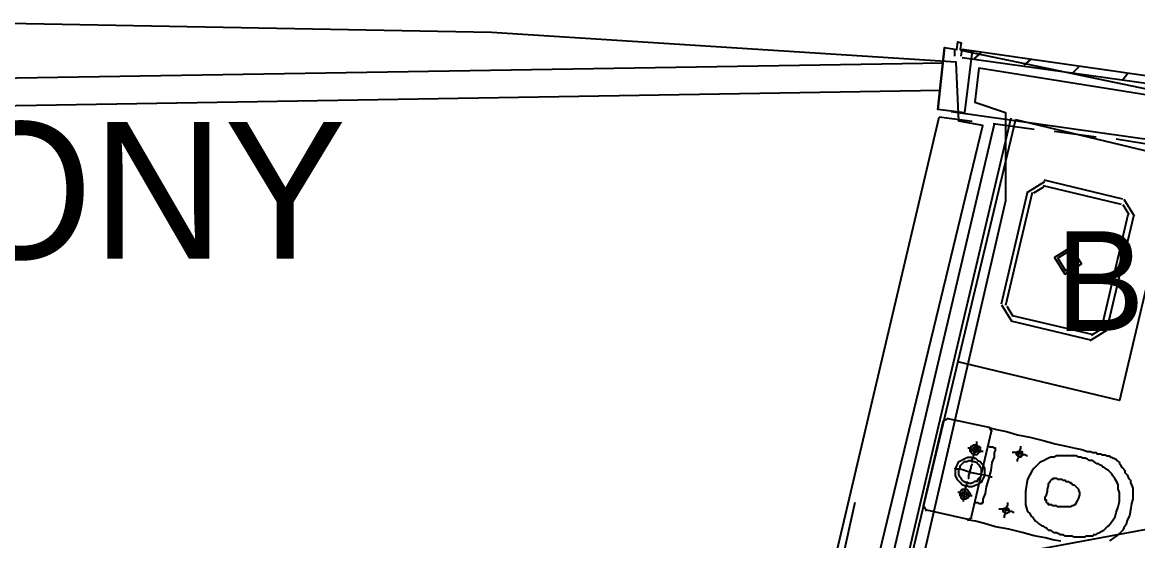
# Model space of a CAD drawing. Header units: feet. Extents: x -84 to 198, y -22 to 181.
# Drawn here: x 91.27 to 104.71, y 153.65 to 159.89 of the extents above; entities that cross this region are included whole.
import ezdxf
from ezdxf.enums import TextEntityAlignment as Align

# ---------------------------------------------------------------- set-up
doc = ezdxf.new("R2010")
doc.units = ezdxf.units.FT
for name, color, linetype in [('A-AREA-UNIDAD', 30, 'CONTINUOUS'), ('A-LINEA', 7, 'CONTINUOUS'), ('A-NOMBRE-ESPACIO', 2, 'CONTINUOUS'), ('A-TEXTO-PDF', 3, 'CONTINUOUS')]:
    doc.layers.add(name, color=color, linetype=linetype)

msp = doc.modelspace()

# ---------------------------------------------------------------- linework, layer by layer
at = {"layer": 'A-AREA-UNIDAD'}
for points in [[(85.28, 129.1733), (88.512, 142.8089), (89.568, 142.8089), (95.488, 141.3689), (97.728, 141.1378), (98.528, 144.4089), (98.48, 145.6533), (98.752, 147.2889), (98.96, 147.6622), (99.28, 147.6622), (99.44, 148.2489), (99.968, 148.2489), (99.84, 148.3733), (100.512, 151.2178), (100.672, 151.3778), (101.28, 151.2533), (101.28, 152.1778), (102.848, 158.6489), (102.56, 158.7022), (102.528, 159.4133), (96.928, 159.7689), (90.24, 159.8933), (85.152, 159.6622), (78.432, 159.0222)], [(114.528, 157.1378), (110.368, 158.1333), (102.8, 159.3422), (102.752, 158.9333), (103.12, 158.8089), (103.12, 157.7422), (102.048, 153.1022), (101.76, 153.0489), (101.36, 151.3778), (102.88, 150.9689), (102.88, 149.7778), (102.592, 149.7422), (102.592, 148.3733), (102.32, 147.5733), (101.28, 147.5733), (100.288, 147.8222), (98.4, 139.8222), (96.72, 139.8933), (96.672, 140.1422), (89.28, 141.9022), (86.192, 128.9244)]]:
    msp.add_lwpolyline(points, dxfattribs=at)
at = {"layer": 'A-LINEA'}
for p, q in [((102.5067, 159.5644), (102.5067, 159.4844)), ((117.9592, 156.3547), (102.5812, 159.5525)), ((102.5867, 159.4844), (102.6, 159.5644)), ((102.3739, 159.4025), (78.6604, 159.0137)), ((102.7467, 159.4578), (102.8267, 159.5244)), ((103.3467, 159.3778), (103.4267, 159.4444)), ((103.9333, 159.2844), (104.0133, 159.3644)), ((104.5333, 159.2044), (104.6, 159.2844)), ((102.3354, 159.0714), (78.7097, 158.6841)), ((100.5867, 151.4044), (102.32, 158.7511)), ((100.5867, 151.4044), (102.32, 158.7511)), ((103.1867, 158.7378), (101.8533, 153.0844)), ((102.72, 158.6978), (102.32, 158.7511)), ((101.24, 151.2578), (102.9867, 158.6711)), ((101.24, 151.2578), (102.9867, 158.6711)), ((103.24, 158.7244), (101.9067, 153.1244)), ((103.4667, 158.6044), (102.9733, 158.6711)), ((104.2133, 158.5111), (103.7067, 158.5778)), ((104.9467, 158.4044), (104.4533, 158.4844)), ((103.5917, 157.9733), (103.3911, 157.8495)), ((104.52, 157.6978), (103.5733, 157.9244)), ((104.5333, 157.7644), (103.5867, 157.9911)), ((103.3867, 157.8578), (103.0667, 156.4978)), ((103.44, 157.8444), (103.12, 156.4844)), ((103.5764, 157.9084), (103.456, 157.8341)), ((104.6106, 157.5748), (104.5364, 157.6951)), ((104.6755, 157.5594), (104.5517, 157.76)), ((104.28, 156.2178), (104.6, 157.5778)), ((104.3467, 156.2044), (104.6667, 157.5644)), ((103.0711, 156.4895), (103.195, 156.2889)), ((103.136, 156.4741), (103.2103, 156.3538)), ((103.2, 156.3644), (104.16, 156.1378)), ((118.2654, 156.262), (36.6895, 141.2395)), ((118.2654, 156.262), (36.6895, 141.2395)), ((103.1867, 156.2978), (104.1467, 156.0711)), ((104.1416, 156.0623), (104.3422, 156.1861)), ((104.157, 156.1271), (104.2773, 156.2014)), ((102.1333, 154.0711), (102.3733, 155.0978)), ((102.4307, 155.1232), (102.3746, 155.0885)), ((102.4267, 155.1244), (102.92, 155.0178)), ((102.9467, 154.9644), (102.7067, 153.9378)), ((102.9587, 154.9604), (102.9241, 155.0165)), ((101.3067, 154.1111), (101.1467, 153.4044)), ((102.1346, 154.0619), (102.1693, 154.0057)), ((102.6533, 153.9111), (102.1733, 154.0178)), ((102.6626, 153.899), (102.7187, 153.9337))]:
    msp.add_line(p, q, dxfattribs=at)
for points in [[(102.3867, 159.5911), (102.5333, 159.5644), (102.5467, 159.6578), (102.5867, 159.6444), (102.5733, 159.5644), (102.72, 159.5511), (102.6267, 158.8044), (102.3067, 158.8444), (102.3867, 159.5911), (102.3067, 158.8444)], [(102.6, 159.4711), (106.4267, 158.9378), (106.44, 159.0178), (102.6, 159.5644)], [(102.4667, 158.8178), (106.36, 158.2711), (110.0133, 157.5911)], [(103.24, 158.7244), (105.1867, 158.2578), (104.4933, 155.3378), (102.5467, 155.8044)], [(103.835, 156.8623), (104.0355, 156.9861), (103.9117, 157.1866), (103.7111, 157.0628), (103.835, 156.8623)], [(103.8442, 156.9012), (103.9966, 156.9953), (103.9025, 157.1477), (103.7501, 157.0536), (103.8442, 156.9012)], [(102.92, 155.0178), (102.9467, 155.0044), (103.0133, 154.9911), (103.1333, 154.9644), (103.2667, 154.9244), (103.4133, 154.8978), (103.5733, 154.8578), (103.72, 154.8178), (103.8533, 154.7911), (103.96, 154.7644), (104.04, 154.7511), (104.1067, 154.7244), (104.1467, 154.7244), (104.1733, 154.7111), (104.1867, 154.7111), (104.2, 154.7111), (104.2133, 154.7111), (104.2267, 154.6978), (104.24, 154.6978), (104.2533, 154.6978), (104.2667, 154.6978), (104.28, 154.6844), (104.2933, 154.6844), (104.3067, 154.6844), (104.32, 154.6844), (104.3467, 154.6711), (104.36, 154.6711), (104.3733, 154.6711), (104.3867, 154.6578), (104.4, 154.6578), (104.4133, 154.6444), (104.4267, 154.6444), (104.44, 154.6311), (104.4533, 154.6311), (104.4667, 154.6178), (104.48, 154.6044), (104.4933, 154.5911), (104.4933, 154.5778), (104.5067, 154.5644), (104.52, 154.5378), (104.5333, 154.5244), (104.5467, 154.5111), (104.56, 154.4978), (104.56, 154.4711), (104.5733, 154.4578), (104.5867, 154.4444), (104.6, 154.4178), (104.6133, 154.3911), (104.6267, 154.3778), (104.6267, 154.3511), (104.64, 154.3244), (104.6533, 154.2844), (104.6533, 154.2578), (104.6533, 154.2044), (104.6533, 154.1511), (104.64, 154.0978), (104.6267, 154.0178), (104.6133, 153.9511), (104.5867, 153.8978), (104.5733, 153.8444), (104.5467, 153.8044), (104.5333, 153.7778), (104.5067, 153.7511), (104.48, 153.7244), (104.4667, 153.7111), (104.44, 153.6978), (104.4267, 153.6844), (104.4, 153.6711), (104.3867, 153.6578), (104.3733, 153.6444)], [(102.72, 154.6178), (102.72, 154.6311), (102.7333, 154.6444), (102.7333, 154.6711), (102.7467, 154.7111), (102.76, 154.7511), (102.76, 154.7911), (102.7733, 154.8178), (102.7733, 154.8311), (102.7733, 154.8444)], [(102.8533, 154.7244), (102.84, 154.7244), (102.8267, 154.7244), (102.8, 154.7378), (102.7733, 154.7378), (102.7467, 154.7511), (102.72, 154.7511), (102.6933, 154.7644), (102.68, 154.7644), (102.6667, 154.7644)], [(102.8133, 154.7378), (102.8133, 154.7244), (102.8, 154.7111), (102.7867, 154.6978), (102.7733, 154.6844), (102.76, 154.6844), (102.7467, 154.6844), (102.7333, 154.6978), (102.72, 154.6978), (102.7067, 154.7111), (102.7067, 154.7244), (102.6933, 154.7244), (102.6933, 154.7378), (102.6933, 154.7511), (102.6933, 154.7644), (102.7067, 154.7778), (102.7067, 154.7911), (102.72, 154.7911), (102.7333, 154.8044), (102.7467, 154.8044), (102.76, 154.8044), (102.7733, 154.8044), (102.7867, 154.7911), (102.8, 154.7911), (102.8, 154.7778), (102.8133, 154.7778), (102.8133, 154.7644), (102.8133, 154.7511), (102.8133, 154.7378)], [(102.7867, 154.7378), (102.7867, 154.7244), (102.7733, 154.7244), (102.76, 154.7111), (102.7467, 154.7111), (102.7467, 154.7244), (102.7333, 154.7244), (102.7333, 154.7378), (102.72, 154.7378), (102.72, 154.7511), (102.7333, 154.7644), (102.7333, 154.7778), (102.7467, 154.7778), (102.76, 154.7778), (102.7733, 154.7778), (102.7733, 154.7644), (102.7867, 154.7644), (102.7867, 154.7511), (102.7867, 154.7378)], [(102.7467, 154.1111), (102.76, 154.1111), (102.7733, 154.1111), (102.7867, 154.1111), (102.8, 154.0978), (102.8133, 154.0978), (102.8267, 154.0978), (102.84, 154.0978), (102.84, 154.1111), (102.8533, 154.1111), (102.8533, 154.1244), (102.8533, 154.1511), (102.88, 154.2178), (102.8933, 154.2978), (102.92, 154.3911), (102.9467, 154.4978), (102.96, 154.5911), (102.9867, 154.6578), (102.9867, 154.7111), (103, 154.7378), (103, 154.7511), (103, 154.7644), (102.9867, 154.7644), (102.9733, 154.7778), (102.96, 154.7778), (102.9467, 154.7778), (102.9333, 154.7778), (102.92, 154.7911), (102.9067, 154.7911)], [(103.3867, 154.6711), (103.3733, 154.6711), (103.36, 154.6844), (103.3333, 154.6844), (103.3067, 154.6978), (103.28, 154.6978), (103.2533, 154.7111), (103.2267, 154.7111), (103.2133, 154.7111), (103.2, 154.7111)], [(103.32, 154.6844), (103.32, 154.6711), (103.3067, 154.6711), (103.3067, 154.6578), (103.2933, 154.6578), (103.28, 154.6578), (103.2667, 154.6711), (103.2533, 154.6844), (103.2533, 154.6978), (103.2533, 154.7111), (103.2667, 154.7244), (103.28, 154.7244), (103.2933, 154.7244), (103.3067, 154.7244), (103.32, 154.7244), (103.32, 154.7111), (103.32, 154.6978), (103.32, 154.6844)], [(103.2667, 154.6044), (103.2667, 154.6178), (103.2667, 154.6311), (103.28, 154.6578), (103.28, 154.6844), (103.2933, 154.7111), (103.2933, 154.7378), (103.3067, 154.7644), (103.3067, 154.7911)], [(102.8667, 154.4311), (102.8533, 154.4044), (102.84, 154.3778), (102.8267, 154.3511), (102.8, 154.3378), (102.7733, 154.3244), (102.7467, 154.3111), (102.72, 154.2978), (102.68, 154.2978), (102.6533, 154.3111), (102.6267, 154.3111), (102.6, 154.3244), (102.5733, 154.3511), (102.5467, 154.3778), (102.5333, 154.4044), (102.52, 154.4311), (102.52, 154.4578), (102.52, 154.4844), (102.52, 154.5111), (102.5333, 154.5511), (102.5467, 154.5778), (102.56, 154.6044), (102.5867, 154.6178), (102.6133, 154.6311), (102.64, 154.6444), (102.6667, 154.6578), (102.7067, 154.6578), (102.7333, 154.6444), (102.76, 154.6444), (102.7867, 154.6178), (102.8133, 154.6044), (102.84, 154.5778), (102.8533, 154.5511), (102.8667, 154.5244), (102.8667, 154.4978), (102.8667, 154.4711), (102.8667, 154.4311)], [(102.8267, 154.4444), (102.8133, 154.4178), (102.8, 154.4044), (102.7867, 154.3911), (102.7733, 154.3644), (102.7467, 154.3644), (102.7333, 154.3511), (102.7067, 154.3378), (102.68, 154.3378), (102.6667, 154.3511), (102.64, 154.3511), (102.6133, 154.3644), (102.6, 154.3778), (102.5867, 154.4044), (102.5733, 154.4178), (102.56, 154.4444), (102.56, 154.4578), (102.56, 154.4844), (102.56, 154.5111), (102.5733, 154.5378), (102.5733, 154.5511), (102.6, 154.5778), (102.6133, 154.5911), (102.6267, 154.6044), (102.6533, 154.6044), (102.68, 154.6178), (102.6933, 154.6178), (102.72, 154.6044), (102.7467, 154.6044), (102.7733, 154.5911), (102.7867, 154.5778), (102.8, 154.5644), (102.8133, 154.5378), (102.8267, 154.5244), (102.8267, 154.4978), (102.8267, 154.4711), (102.8267, 154.4444)], [(102.6667, 154.4044), (102.68, 154.4044), (102.68, 154.4178), (102.68, 154.4444), (102.6933, 154.4711), (102.6933, 154.4978), (102.7067, 154.5244), (102.7067, 154.5511), (102.72, 154.5644), (102.72, 154.5778)], [(103.3733, 154.3244), (103.36, 154.2444), (103.36, 154.1911), (103.36, 154.1378), (103.36, 154.0844), (103.3733, 154.0444), (103.3867, 154.0044), (103.4133, 153.9778), (103.4267, 153.9511), (103.4533, 153.9244), (103.4667, 153.9111), (103.48, 153.8844), (103.5067, 153.8711), (103.52, 153.8578), (103.5333, 153.8444), (103.56, 153.8311), (103.5733, 153.8311), (103.5867, 153.8178), (103.6133, 153.8044), (103.6267, 153.7911), (103.64, 153.7778), (103.6667, 153.7778), (103.68, 153.7644), (103.7067, 153.7511), (103.7333, 153.7511), (103.76, 153.7378), (103.7733, 153.7244), (103.8133, 153.7244), (103.84, 153.7111), (103.8667, 153.7111), (103.8933, 153.7111), (103.92, 153.7111), (103.9467, 153.6978), (103.9733, 153.6978), (103.9867, 153.6978), (104.0133, 153.6978), (104.04, 153.6978), (104.0533, 153.6978), (104.08, 153.6978), (104.0933, 153.7111), (104.1067, 153.7111), (104.1333, 153.7111), (104.1467, 153.7111), (104.1733, 153.7111), (104.1867, 153.7244), (104.2133, 153.7244), (104.2267, 153.7378), (104.2533, 153.7511), (104.28, 153.7644), (104.3067, 153.7778), (104.3333, 153.8044), (104.36, 153.8311), (104.3867, 153.8578), (104.4133, 153.8978), (104.44, 153.9378), (104.4533, 153.9911), (104.48, 154.0578), (104.4933, 154.1244), (104.4933, 154.1778), (104.4933, 154.2311), (104.48, 154.2711), (104.48, 154.3244), (104.4667, 154.3511), (104.44, 154.3911), (104.4267, 154.4178), (104.4133, 154.4311), (104.4, 154.4578), (104.3867, 154.4711), (104.3733, 154.4844), (104.36, 154.4978), (104.3333, 154.5111), (104.32, 154.5244), (104.3067, 154.5378), (104.2933, 154.5378), (104.28, 154.5511), (104.2533, 154.5644), (104.24, 154.5778), (104.2267, 154.5778), (104.2, 154.5911), (104.1867, 154.6044), (104.16, 154.6178), (104.1333, 154.6178), (104.1067, 154.6311), (104.08, 154.6444), (104.0533, 154.6444), (104.0267, 154.6578), (104, 154.6578), (103.9733, 154.6711), (103.9467, 154.6711), (103.92, 154.6711), (103.8933, 154.6711), (103.88, 154.6711), (103.8533, 154.6711), (103.84, 154.6711), (103.8133, 154.6711), (103.7867, 154.6711), (103.7733, 154.6711), (103.7467, 154.6711), (103.7333, 154.6711), (103.7067, 154.6578), (103.6933, 154.6578), (103.6667, 154.6578), (103.64, 154.6444), (103.6133, 154.6311), (103.5867, 154.6178), (103.56, 154.6044), (103.5333, 154.5911), (103.5067, 154.5644), (103.4667, 154.5244), (103.44, 154.4978), (103.4133, 154.4444), (103.3867, 154.3911), (103.3733, 154.3244)], [(102.96, 154.4178), (102.9467, 154.4178), (102.9067, 154.4311), (102.84, 154.4444), (102.7733, 154.4578), (102.6933, 154.4711), (102.6267, 154.4978), (102.5733, 154.5111), (102.52, 154.5111), (102.5067, 154.5244)], [(102.6133, 154.1244), (102.6133, 154.1378), (102.6133, 154.1511), (102.6267, 154.1778), (102.6267, 154.2178), (102.64, 154.2578), (102.64, 154.2844), (102.6533, 154.3244), (102.6533, 154.3378), (102.6667, 154.3511)], [(103.6533, 154.3644), (103.6667, 154.3778), (103.68, 154.3911), (103.6933, 154.3911), (103.6933, 154.4044), (103.7067, 154.4044), (103.72, 154.4044), (103.7333, 154.4044), (103.7467, 154.3911), (103.76, 154.3911), (103.7733, 154.3911), (103.7867, 154.3911), (103.8, 154.3911), (103.8133, 154.3778), (103.8267, 154.3778), (103.84, 154.3778), (103.8533, 154.3644), (103.8667, 154.3644), (103.88, 154.3644), (103.8933, 154.3511), (103.9067, 154.3511), (103.9067, 154.3378), (103.92, 154.3378), (103.9333, 154.3244), (103.9467, 154.3244), (103.96, 154.3111), (103.9733, 154.2978), (103.9867, 154.2844), (104, 154.2711), (104, 154.2578), (104.0133, 154.2311), (104.0133, 154.2044), (104, 154.1644), (103.9867, 154.1378), (103.9733, 154.1111), (103.96, 154.0844), (103.9467, 154.0844), (103.9333, 154.0711), (103.92, 154.0711), (103.9067, 154.0578), (103.8933, 154.0578), (103.88, 154.0578), (103.8667, 154.0578), (103.8533, 154.0578), (103.84, 154.0578), (103.8267, 154.0578), (103.8133, 154.0578), (103.8, 154.0578), (103.7867, 154.0578), (103.76, 154.0578), (103.7467, 154.0578), (103.7333, 154.0711), (103.72, 154.0711), (103.7067, 154.0711), (103.6933, 154.0711), (103.68, 154.0844), (103.6667, 154.0844), (103.6533, 154.0844), (103.64, 154.0844), (103.64, 154.0978), (103.6267, 154.0978), (103.6133, 154.1111), (103.6133, 154.1244), (103.6133, 154.1378), (103.6, 154.1378), (103.6, 154.1511), (103.6, 154.1644), (103.6, 154.1778), (103.6133, 154.2044), (103.6267, 154.2444), (103.6267, 154.2711), (103.64, 154.3111), (103.64, 154.3378), (103.6533, 154.3511), (103.6533, 154.3644)], [(102.72, 154.1911), (102.6933, 154.1911), (102.68, 154.2044), (102.6533, 154.2044), (102.6133, 154.2178), (102.5867, 154.2178), (102.56, 154.2311), (102.5467, 154.2311)], [(102.6933, 154.2044), (102.68, 154.1911), (102.68, 154.1778), (102.6667, 154.1644), (102.6533, 154.1644), (102.64, 154.1511), (102.6267, 154.1511), (102.6133, 154.1511), (102.6, 154.1511), (102.6, 154.1644), (102.5867, 154.1644), (102.5867, 154.1778), (102.5733, 154.1911), (102.5733, 154.2044), (102.5733, 154.2178), (102.5733, 154.2311), (102.5733, 154.2444), (102.5867, 154.2578), (102.6, 154.2578), (102.6, 154.2711), (102.6133, 154.2711), (102.6267, 154.2711), (102.64, 154.2711), (102.6533, 154.2711), (102.6667, 154.2578), (102.68, 154.2444), (102.68, 154.2311), (102.6933, 154.2178), (102.6933, 154.2044)], [(102.6533, 154.2044), (102.6533, 154.1911), (102.64, 154.1778), (102.6267, 154.1778), (102.6133, 154.1778), (102.6133, 154.1911), (102.6, 154.1911), (102.6, 154.2044), (102.6, 154.2178), (102.6, 154.2311), (102.6133, 154.2311), (102.6133, 154.2444), (102.6267, 154.2444), (102.64, 154.2444), (102.6533, 154.2311), (102.6533, 154.2178), (102.6667, 154.2178), (102.6667, 154.2044), (102.6533, 154.2044)], [(103.2267, 153.9911), (103.2133, 153.9911), (103.2, 154.0044), (103.1733, 154.0044), (103.1467, 154.0178), (103.12, 154.0178), (103.0933, 154.0311), (103.0667, 154.0311), (103.0533, 154.0311), (103.04, 154.0311)], [(103.16, 154.0044), (103.16, 153.9911), (103.1467, 153.9911), (103.1333, 153.9778), (103.12, 153.9778), (103.1067, 153.9911), (103.0933, 154.0044), (103.0933, 154.0178), (103.0933, 154.0311), (103.1067, 154.0444), (103.12, 154.0444), (103.1333, 154.0578), (103.1333, 154.0444), (103.1467, 154.0444), (103.16, 154.0311), (103.16, 154.0178), (103.16, 154.0044)], [(103.1067, 153.9244), (103.1067, 153.9378), (103.1067, 153.9511), (103.12, 153.9778), (103.12, 154.0044), (103.1333, 154.0311), (103.1333, 154.0578), (103.1467, 154.0844), (103.1467, 154.1111)], [(103.7867, 153.6444), (103.7067, 153.6578), (103.6, 153.6844), (103.4667, 153.7111), (103.32, 153.7511), (103.16, 153.7911), (103, 153.8178), (102.8667, 153.8578), (102.76, 153.8844), (102.68, 153.8978), (102.6533, 153.9111)]]:
    msp.add_lwpolyline(points, dxfattribs=at)

# ---------------------------------------------------------------- texts
at = {"layer": 'A-NOMBRE-ESPACIO'}
msp.add_text('Baño', height=1.2, dxfattribs=at).set_placement((105.6, 156.1778), align=Align.CENTER)
at = {"layer": 'A-TEXTO-PDF'}
msp.add_text('BALCONY', height=1.646, dxfattribs=at).set_placement((89.9165, 157.0452), align=Align.CENTER)

doc.saveas('drawing.dxf')
